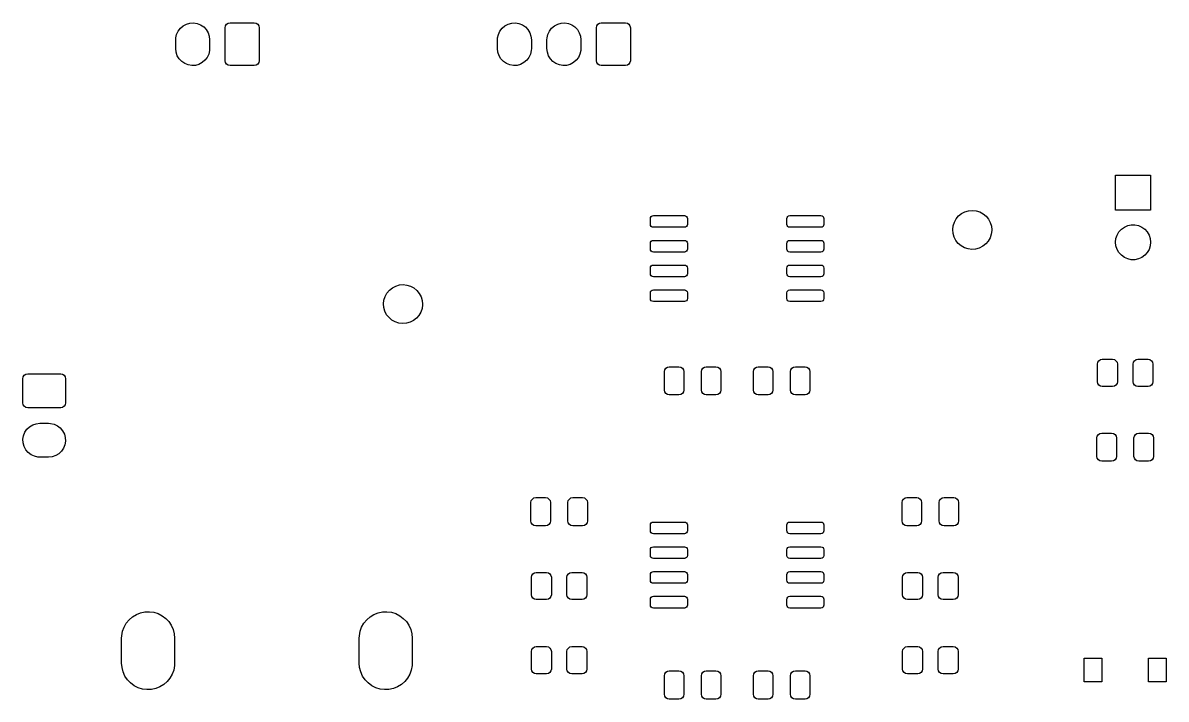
# Model space of a CAD drawing. Extents: x 93 to 206, y -133 to -66.
# Drawn here: x 92.6 to 151.3, y -100.8 to -66.1 of the extents above; entities that cross this region are included whole.
import ezdxf

# ---------------------------------------------------------------- set-up
doc = ezdxf.new("R2010")
doc.units = 0
doc.layers.add('BLACK', color=7, linetype='CONTINUOUS')

msp = doc.modelspace()

# ---------------------------------------------------------------- linework, layer by layer
at = {"layer": 'BLACK', "linetype": 'CONTINUOUS'}
for p, q in [((100.716, -66.3378), (100.86, -66.2165)), ((100.86, -66.2165), (101.026, -66.1289)), ((101.026, -66.1289), (101.207, -66.079)), ((101.207, -66.079), (101.395, -66.0692)), ((101.395, -66.0692), (101.58, -66.0998)), ((101.58, -66.0998), (101.754, -66.1696)), ((101.754, -66.1696), (101.91, -66.2753)), ((101.91, -66.2753), (102.039, -66.4118)), ((103.016, -66.3178), (103.035, -66.2221)), ((103.035, -66.2221), (103.089, -66.141)), ((103.089, -66.141), (103.17, -66.0868)), ((103.17, -66.0868), (103.266, -66.0678)), ((103.266, -66.0678), (104.506, -66.0678)), ((104.506, -66.0678), (104.602, -66.0868)), ((104.602, -66.0868), (104.683, -66.141)), ((104.683, -66.141), (104.737, -66.2221)), ((104.737, -66.2221), (104.756, -66.3178)), ((117.226, -66.3378), (117.37, -66.2165)), ((117.37, -66.2165), (117.536, -66.1289)), ((117.536, -66.1289), (117.717, -66.079)), ((117.717, -66.079), (117.905, -66.0692)), ((117.905, -66.0692), (118.09, -66.0998)), ((118.09, -66.0998), (118.264, -66.1696)), ((118.264, -66.1696), (118.42, -66.2753)), ((118.42, -66.2753), (118.549, -66.4118)), ((119.766, -66.3378), (119.91, -66.2165)), ((119.91, -66.2165), (120.076, -66.1289)), ((120.076, -66.1289), (120.257, -66.079)), ((120.257, -66.079), (120.445, -66.0692)), ((120.445, -66.0692), (120.63, -66.0998)), ((120.63, -66.0998), (120.804, -66.1696)), ((120.804, -66.1696), (120.96, -66.2753)), ((120.96, -66.2753), (121.089, -66.4118)), ((122.066, -66.3178), (122.085, -66.2221)), ((122.085, -66.2221), (122.139, -66.141)), ((122.139, -66.141), (122.22, -66.0868)), ((122.22, -66.0868), (122.316, -66.0678)), ((122.316, -66.0678), (123.556, -66.0678)), ((123.556, -66.0678), (123.652, -66.0868)), ((123.652, -66.0868), (123.733, -66.141)), ((123.733, -66.141), (123.787, -66.2221)), ((123.787, -66.2221), (123.806, -66.3178)), ((100.476, -66.9378), (100.481, -66.8408)), ((100.481, -66.8408), (100.522, -66.6574)), ((100.522, -66.6574), (100.602, -66.4871)), ((100.602, -66.4871), (100.716, -66.3378)), ((102.039, -66.4118), (102.136, -66.5729)), ((102.136, -66.5729), (102.196, -66.751)), ((102.196, -66.751), (102.216, -66.9378)), ((103.016, -68.0078), (103.016, -66.3178)), ((104.756, -66.3178), (104.756, -68.0078)), ((116.986, -66.9378), (116.991, -66.8408)), ((116.991, -66.8408), (117.032, -66.6574)), ((117.032, -66.6574), (117.112, -66.4871)), ((117.112, -66.4871), (117.226, -66.3378)), ((118.549, -66.4118), (118.646, -66.5729)), ((118.646, -66.5729), (118.706, -66.751)), ((118.706, -66.751), (118.726, -66.9378)), ((119.526, -66.9378), (119.531, -66.8408)), ((119.531, -66.8408), (119.572, -66.6574)), ((119.572, -66.6574), (119.652, -66.4871)), ((119.652, -66.4871), (119.766, -66.3378)), ((121.089, -66.4118), (121.186, -66.5729)), ((121.186, -66.5729), (121.246, -66.751)), ((121.246, -66.751), (121.266, -66.9378)), ((122.066, -68.0078), (122.066, -66.3178)), ((123.806, -66.3178), (123.806, -68.0078)), ((100.476, -67.3878), (100.476, -66.9378)), ((100.496, -67.5746), (100.476, -67.3878)), ((102.216, -67.3878), (102.211, -67.4848)), ((102.216, -66.9378), (102.216, -67.3878)), ((116.986, -67.3878), (116.986, -66.9378)), ((117.006, -67.5746), (116.986, -67.3878)), ((118.726, -67.3878), (118.721, -67.4848)), ((118.726, -66.9378), (118.726, -67.3878)), ((119.526, -67.3878), (119.526, -66.9378)), ((119.546, -67.5746), (119.526, -67.3878)), ((121.266, -67.3878), (121.261, -67.4848)), ((121.266, -66.9378), (121.266, -67.3878)), ((100.556, -67.7527), (100.496, -67.5746)), ((100.653, -67.9138), (100.556, -67.7527)), ((100.782, -68.0503), (100.653, -67.9138)), ((100.938, -68.156), (100.782, -68.0503)), ((101.976, -67.9878), (101.832, -68.1091)), ((102.09, -67.8385), (101.976, -67.9878)), ((102.17, -67.6682), (102.09, -67.8385)), ((102.211, -67.4848), (102.17, -67.6682)), ((103.035, -68.1035), (103.016, -68.0078)), ((104.756, -68.0078), (104.737, -68.1035)), ((117.066, -67.7527), (117.006, -67.5746)), ((117.163, -67.9138), (117.066, -67.7527)), ((117.292, -68.0503), (117.163, -67.9138)), ((117.448, -68.156), (117.292, -68.0503)), ((118.486, -67.9878), (118.342, -68.1091)), ((118.6, -67.8385), (118.486, -67.9878)), ((118.68, -67.6682), (118.6, -67.8385)), ((118.721, -67.4848), (118.68, -67.6682)), ((119.606, -67.7527), (119.546, -67.5746)), ((119.703, -67.9138), (119.606, -67.7527)), ((119.832, -68.0503), (119.703, -67.9138)), ((119.988, -68.156), (119.832, -68.0503)), ((121.026, -67.9878), (120.882, -68.1091)), ((121.14, -67.8385), (121.026, -67.9878)), ((121.22, -67.6682), (121.14, -67.8385)), ((121.261, -67.4848), (121.22, -67.6682)), ((122.085, -68.1035), (122.066, -68.0078)), ((123.806, -68.0078), (123.787, -68.1035)), ((101.112, -68.2258), (100.938, -68.156)), ((101.297, -68.2564), (101.112, -68.2258)), ((101.485, -68.2466), (101.297, -68.2564)), ((101.666, -68.1967), (101.485, -68.2466)), ((101.832, -68.1091), (101.666, -68.1967)), ((103.089, -68.1846), (103.035, -68.1035)), ((103.17, -68.2388), (103.089, -68.1846)), ((103.266, -68.2578), (103.17, -68.2388)), ((104.506, -68.2578), (103.266, -68.2578)), ((104.602, -68.2388), (104.506, -68.2578)), ((104.683, -68.1846), (104.602, -68.2388)), ((104.737, -68.1035), (104.683, -68.1846)), ((117.622, -68.2258), (117.448, -68.156)), ((117.807, -68.2564), (117.622, -68.2258)), ((117.995, -68.2466), (117.807, -68.2564)), ((118.176, -68.1967), (117.995, -68.2466)), ((118.342, -68.1091), (118.176, -68.1967)), ((120.162, -68.2258), (119.988, -68.156)), ((120.347, -68.2564), (120.162, -68.2258)), ((120.535, -68.2466), (120.347, -68.2564)), ((120.716, -68.1967), (120.535, -68.2466)), ((120.882, -68.1091), (120.716, -68.1967)), ((122.139, -68.1846), (122.085, -68.1035)), ((122.22, -68.2388), (122.139, -68.1846)), ((122.316, -68.2578), (122.22, -68.2388)), ((123.556, -68.2578), (122.316, -68.2578)), ((123.652, -68.2388), (123.556, -68.2578)), ((123.733, -68.1846), (123.652, -68.2388)), ((123.787, -68.1035), (123.733, -68.1846)), ((148.706, -75.6828), (148.706, -73.8828)), ((148.706, -73.8828), (150.506, -73.8828)), ((150.506, -73.8828), (150.506, -75.6828)), ((150.506, -75.6828), (148.706, -75.6828)), ((124.836, -76.106), (124.847, -76.0486)), ((124.836, -76.406), (124.836, -76.106)), ((124.847, -76.0486), (124.88, -75.9999)), ((124.88, -75.9999), (124.929, -75.9674)), ((124.929, -75.9674), (124.986, -75.956)), ((124.986, -75.956), (126.586, -75.956)), ((126.586, -75.956), (126.643, -75.9674)), ((126.643, -75.9674), (126.692, -75.9999)), ((126.692, -75.9999), (126.725, -76.0486)), ((126.725, -76.0486), (126.736, -76.106)), ((126.736, -76.106), (126.736, -76.406)), ((131.836, -76.106), (131.847, -76.0486)), ((131.836, -76.406), (131.836, -76.106)), ((131.847, -76.0486), (131.88, -75.9999)), ((131.88, -75.9999), (131.929, -75.9674)), ((131.929, -75.9674), (131.986, -75.956)), ((131.986, -75.956), (133.586, -75.956)), ((133.586, -75.956), (133.643, -75.9674)), ((133.643, -75.9674), (133.692, -75.9999)), ((133.692, -75.9999), (133.725, -76.0486)), ((133.725, -76.0486), (133.736, -76.106)), ((133.736, -76.106), (133.736, -76.406)), ((140.432, -76.2939), (140.526, -76.1228)), ((140.526, -76.1228), (140.651, -75.9733)), ((140.651, -75.9733), (140.803, -75.851)), ((140.803, -75.851), (140.976, -75.7606)), ((140.976, -75.7606), (141.164, -75.7055)), ((141.164, -75.7055), (141.358, -75.6878)), ((141.358, -75.6878), (141.552, -75.7082)), ((141.552, -75.7082), (141.739, -75.7659)), ((141.739, -75.7659), (141.91, -75.8588)), ((141.91, -75.8588), (142.061, -75.9832)), ((142.061, -75.9832), (142.184, -76.1344)), ((142.184, -76.1344), (142.276, -76.3067)), ((124.847, -76.4634), (124.836, -76.406)), ((124.88, -76.5121), (124.847, -76.4634)), ((124.929, -76.5446), (124.88, -76.5121)), ((124.986, -76.556), (124.929, -76.5446)), ((126.586, -76.556), (124.986, -76.556)), ((126.643, -76.5446), (126.586, -76.556)), ((126.692, -76.5121), (126.643, -76.5446)), ((126.725, -76.4634), (126.692, -76.5121)), ((126.736, -76.406), (126.725, -76.4634)), ((131.847, -76.4634), (131.836, -76.406)), ((131.88, -76.5121), (131.847, -76.4634)), ((131.929, -76.5446), (131.88, -76.5121)), ((131.986, -76.556), (131.929, -76.5446)), ((133.586, -76.556), (131.986, -76.556)), ((133.643, -76.5446), (133.586, -76.556)), ((133.692, -76.5121), (133.643, -76.5446)), ((133.725, -76.4634), (133.692, -76.5121)), ((133.736, -76.406), (133.725, -76.4634)), ((140.351, -76.6738), (140.373, -76.4799)), ((140.367, -76.8683), (140.351, -76.6738)), ((140.373, -76.4799), (140.432, -76.2939)), ((142.276, -76.3067), (142.332, -76.4936)), ((142.351, -76.7157), (142.326, -76.9093)), ((142.332, -76.4936), (142.351, -76.6878)), ((142.351, -76.6878), (142.351, -76.7157)), ((148.784, -76.9567), (148.878, -76.7938)), ((148.878, -76.7938), (149.004, -76.654)), ((149.004, -76.654), (149.156, -76.5434)), ((149.156, -76.5434), (149.328, -76.4668)), ((149.328, -76.4668), (149.512, -76.4277)), ((149.512, -76.4277), (149.7, -76.4277)), ((149.7, -76.4277), (149.884, -76.4668)), ((149.884, -76.4668), (150.056, -76.5434)), ((150.056, -76.5434), (150.208, -76.654)), ((150.208, -76.654), (150.334, -76.7938)), ((150.334, -76.7938), (150.428, -76.9567)), ((124.836, -77.376), (124.847, -77.3186)), ((124.836, -77.676), (124.836, -77.376)), ((124.847, -77.3186), (124.88, -77.2699)), ((124.88, -77.2699), (124.929, -77.2374)), ((124.929, -77.2374), (124.986, -77.226)), ((124.986, -77.226), (126.586, -77.226)), ((126.586, -77.226), (126.643, -77.2374)), ((126.643, -77.2374), (126.692, -77.2699)), ((126.692, -77.2699), (126.725, -77.3186)), ((126.725, -77.3186), (126.736, -77.376)), ((126.736, -77.376), (126.736, -77.676)), ((131.836, -77.376), (131.847, -77.3186)), ((131.836, -77.676), (131.836, -77.376)), ((131.847, -77.3186), (131.88, -77.2699)), ((131.88, -77.2699), (131.929, -77.2374)), ((131.929, -77.2374), (131.986, -77.226)), ((131.986, -77.226), (133.586, -77.226)), ((133.586, -77.226), (133.643, -77.2374)), ((133.643, -77.2374), (133.692, -77.2699)), ((133.692, -77.2699), (133.725, -77.3186)), ((133.725, -77.3186), (133.736, -77.376)), ((133.736, -77.376), (133.736, -77.676)), ((140.421, -77.0559), (140.367, -76.8683)), ((140.51, -77.2295), (140.421, -77.0559)), ((140.632, -77.3825), (140.51, -77.2295)), ((140.78, -77.5089), (140.632, -77.3825)), ((142.041, -77.412), (141.887, -77.5321)), ((142.168, -77.2642), (142.041, -77.412)), ((142.265, -77.0945), (142.168, -77.2642)), ((142.326, -76.9093), (142.265, -77.0945)), ((148.706, -77.3228), (148.726, -77.1357)), ((148.726, -77.5099), (148.706, -77.3228)), ((148.726, -77.1357), (148.784, -76.9567)), ((150.428, -76.9567), (150.486, -77.1357)), ((150.486, -77.1357), (150.506, -77.3228)), ((150.506, -77.3228), (150.486, -77.5099)), ((124.847, -77.7334), (124.836, -77.676)), ((124.88, -77.7821), (124.847, -77.7334)), ((124.929, -77.8146), (124.88, -77.7821)), ((124.986, -77.826), (124.929, -77.8146)), ((126.586, -77.826), (124.986, -77.826)), ((126.643, -77.8146), (126.586, -77.826)), ((126.692, -77.7821), (126.643, -77.8146)), ((126.725, -77.7334), (126.692, -77.7821)), ((126.736, -77.676), (126.725, -77.7334)), ((131.847, -77.7334), (131.836, -77.676)), ((131.88, -77.7821), (131.847, -77.7334)), ((131.929, -77.8146), (131.88, -77.7821)), ((131.986, -77.826), (131.929, -77.8146)), ((133.586, -77.826), (131.986, -77.826)), ((133.643, -77.8146), (133.586, -77.826)), ((133.692, -77.7821), (133.643, -77.8146)), ((133.725, -77.7334), (133.692, -77.7821)), ((133.736, -77.676), (133.725, -77.7334)), ((140.951, -77.6042), (140.78, -77.5089)), ((141.136, -77.6645), (140.951, -77.6042)), ((141.33, -77.6876), (141.136, -77.6645)), ((141.525, -77.6726), (141.33, -77.6876)), ((141.713, -77.6201), (141.525, -77.6726)), ((141.887, -77.5321), (141.713, -77.6201)), ((148.784, -77.6889), (148.726, -77.5099)), ((148.878, -77.8518), (148.784, -77.6889)), ((149.004, -77.9916), (148.878, -77.8518)), ((149.156, -78.1022), (149.004, -77.9916)), ((150.208, -77.9916), (150.056, -78.1022)), ((150.334, -77.8518), (150.208, -77.9916)), ((150.428, -77.6889), (150.334, -77.8518)), ((150.486, -77.5099), (150.428, -77.6889)), ((124.836, -78.646), (124.847, -78.5886)), ((124.847, -78.5886), (124.88, -78.5399)), ((124.88, -78.5399), (124.929, -78.5074)), ((124.929, -78.5074), (124.986, -78.496)), ((124.986, -78.496), (126.586, -78.496)), ((126.586, -78.496), (126.643, -78.5074)), ((126.643, -78.5074), (126.692, -78.5399)), ((126.692, -78.5399), (126.725, -78.5886)), ((126.725, -78.5886), (126.736, -78.646)), ((131.836, -78.646), (131.847, -78.5886)), ((131.847, -78.5886), (131.88, -78.5399)), ((131.88, -78.5399), (131.929, -78.5074)), ((131.929, -78.5074), (131.986, -78.496)), ((131.986, -78.496), (133.586, -78.496)), ((133.586, -78.496), (133.643, -78.5074)), ((133.643, -78.5074), (133.692, -78.5399)), ((133.692, -78.5399), (133.725, -78.5886)), ((133.725, -78.5886), (133.736, -78.646)), ((149.328, -78.1788), (149.156, -78.1022)), ((149.512, -78.2179), (149.328, -78.1788)), ((149.7, -78.2179), (149.512, -78.2179)), ((149.884, -78.1788), (149.7, -78.2179)), ((150.056, -78.1022), (149.884, -78.1788)), ((124.836, -78.946), (124.836, -78.646)), ((124.847, -79.0034), (124.836, -78.946)), ((124.88, -79.0521), (124.847, -79.0034)), ((124.929, -79.0846), (124.88, -79.0521)), ((124.986, -79.096), (124.929, -79.0846)), ((126.586, -79.096), (124.986, -79.096)), ((126.643, -79.0846), (126.586, -79.096)), ((126.692, -79.0521), (126.643, -79.0846)), ((126.725, -79.0034), (126.692, -79.0521)), ((126.736, -78.946), (126.725, -79.0034)), ((126.736, -78.646), (126.736, -78.946)), ((131.836, -78.946), (131.836, -78.646)), ((131.847, -79.0034), (131.836, -78.946)), ((131.88, -79.0521), (131.847, -79.0034)), ((131.929, -79.0846), (131.88, -79.0521)), ((131.986, -79.096), (131.929, -79.0846)), ((133.586, -79.096), (131.986, -79.096)), ((133.643, -79.0846), (133.586, -79.096)), ((133.692, -79.0521), (133.643, -79.0846)), ((133.725, -79.0034), (133.692, -79.0521)), ((133.736, -78.946), (133.725, -79.0034)), ((133.736, -78.646), (133.736, -78.946)), ((111.316, -79.9328), (111.441, -79.7833)), ((111.441, -79.7833), (111.593, -79.661)), ((111.593, -79.661), (111.766, -79.5706)), ((111.766, -79.5706), (111.954, -79.5155)), ((111.954, -79.5155), (112.148, -79.4978)), ((112.148, -79.4978), (112.342, -79.5182)), ((112.342, -79.5182), (112.529, -79.5759)), ((112.529, -79.5759), (112.7, -79.6688)), ((112.7, -79.6688), (112.851, -79.7932)), ((124.88, -79.8099), (124.929, -79.7774)), ((124.929, -79.7774), (124.986, -79.766)), ((124.986, -79.766), (126.586, -79.766)), ((126.586, -79.766), (126.643, -79.7774)), ((126.643, -79.7774), (126.692, -79.8099)), ((131.88, -79.8099), (131.929, -79.7774)), ((131.929, -79.7774), (131.986, -79.766)), ((131.986, -79.766), (133.586, -79.766)), ((133.586, -79.766), (133.643, -79.7774)), ((133.643, -79.7774), (133.692, -79.8099)), ((111.141, -80.4838), (111.163, -80.2899)), ((111.163, -80.2899), (111.222, -80.1039)), ((111.222, -80.1039), (111.316, -79.9328)), ((112.851, -79.7932), (112.974, -79.9444)), ((112.974, -79.9444), (113.066, -80.1167)), ((113.066, -80.1167), (113.122, -80.3036)), ((113.122, -80.3036), (113.141, -80.4978)), ((124.836, -79.916), (124.847, -79.8586)), ((124.836, -80.216), (124.836, -79.916)), ((124.847, -80.2734), (124.836, -80.216)), ((124.847, -79.8586), (124.88, -79.8099)), ((124.88, -80.3221), (124.847, -80.2734)), ((124.929, -80.3546), (124.88, -80.3221)), ((124.986, -80.366), (124.929, -80.3546)), ((126.586, -80.366), (124.986, -80.366)), ((126.643, -80.3546), (126.586, -80.366)), ((126.692, -80.3221), (126.643, -80.3546)), ((126.692, -79.8099), (126.725, -79.8586)), ((126.725, -80.2734), (126.692, -80.3221)), ((126.725, -79.8586), (126.736, -79.916)), ((126.736, -80.216), (126.725, -80.2734)), ((126.736, -79.916), (126.736, -80.216)), ((131.836, -79.916), (131.847, -79.8586)), ((131.836, -80.216), (131.836, -79.916)), ((131.847, -80.2734), (131.836, -80.216)), ((131.847, -79.8586), (131.88, -79.8099)), ((131.88, -80.3221), (131.847, -80.2734)), ((131.929, -80.3546), (131.88, -80.3221)), ((131.986, -80.366), (131.929, -80.3546)), ((133.586, -80.366), (131.986, -80.366)), ((133.643, -80.3546), (133.586, -80.366)), ((133.692, -80.3221), (133.643, -80.3546)), ((133.692, -79.8099), (133.725, -79.8586)), ((133.725, -80.2734), (133.692, -80.3221)), ((133.725, -79.8586), (133.736, -79.916)), ((133.736, -80.216), (133.725, -80.2734)), ((133.736, -79.916), (133.736, -80.216)), ((111.157, -80.6783), (111.141, -80.4838)), ((111.211, -80.8659), (111.157, -80.6783)), ((111.3, -81.0395), (111.211, -80.8659)), ((113.055, -80.9045), (112.958, -81.0742)), ((113.116, -80.7193), (113.055, -80.9045)), ((113.141, -80.5257), (113.116, -80.7193)), ((113.141, -80.4978), (113.141, -80.5257)), ((111.422, -81.1925), (111.3, -81.0395)), ((111.57, -81.3189), (111.422, -81.1925)), ((111.741, -81.4142), (111.57, -81.3189)), ((111.926, -81.4745), (111.741, -81.4142)), ((112.12, -81.4976), (111.926, -81.4745)), ((112.315, -81.4826), (112.12, -81.4976)), ((112.503, -81.4301), (112.315, -81.4826)), ((112.677, -81.3421), (112.503, -81.4301)), ((112.831, -81.222), (112.677, -81.3421)), ((112.958, -81.0742), (112.831, -81.222)), ((125.55, -83.9598), (125.569, -83.8641)), ((125.569, -83.8641), (125.623, -83.783)), ((125.623, -83.783), (125.704, -83.7288)), ((125.704, -83.7288), (125.8, -83.7098)), ((125.8, -83.7098), (126.3, -83.7098)), ((126.3, -83.7098), (126.396, -83.7288)), ((126.396, -83.7288), (126.477, -83.783)), ((126.477, -83.783), (126.531, -83.8641)), ((126.531, -83.8641), (126.55, -83.9598)), ((127.45, -83.9598), (127.469, -83.8641)), ((127.469, -83.8641), (127.523, -83.783)), ((127.523, -83.783), (127.604, -83.7288)), ((127.604, -83.7288), (127.7, -83.7098)), ((127.7, -83.7098), (128.2, -83.7098)), ((128.2, -83.7098), (128.296, -83.7288)), ((128.296, -83.7288), (128.377, -83.783)), ((128.377, -83.783), (128.431, -83.8641)), ((128.431, -83.8641), (128.45, -83.9598)), ((130.122, -83.9598), (130.141, -83.8641)), ((130.141, -83.8641), (130.195, -83.783)), ((130.195, -83.783), (130.276, -83.7288)), ((130.276, -83.7288), (130.372, -83.7098)), ((130.372, -83.7098), (130.872, -83.7098)), ((130.872, -83.7098), (130.968, -83.7288)), ((130.968, -83.7288), (131.049, -83.783)), ((131.049, -83.783), (131.103, -83.8641)), ((131.103, -83.8641), (131.122, -83.9598)), ((132.022, -83.9598), (132.041, -83.8641)), ((132.041, -83.8641), (132.095, -83.783)), ((132.095, -83.783), (132.176, -83.7288)), ((132.176, -83.7288), (132.272, -83.7098)), ((132.272, -83.7098), (132.772, -83.7098)), ((132.772, -83.7098), (132.868, -83.7288)), ((132.868, -83.7288), (132.949, -83.783)), ((132.949, -83.783), (133.003, -83.8641)), ((133.003, -83.8641), (133.022, -83.9598)), ((147.775, -83.5784), (147.794, -83.4827)), ((147.775, -84.4784), (147.775, -83.5784)), ((147.794, -83.4827), (147.848, -83.4016)), ((147.848, -83.4016), (147.929, -83.3474)), ((147.929, -83.3474), (148.025, -83.3284)), ((148.025, -83.3284), (148.55, -83.3284)), ((148.55, -83.3284), (148.645, -83.3474)), ((148.645, -83.3474), (148.726, -83.4016)), ((148.726, -83.4016), (148.781, -83.4827)), ((148.781, -83.4827), (148.8, -83.5784)), ((148.8, -83.5784), (148.8, -84.4784)), ((149.6, -83.5784), (149.619, -83.4827)), ((149.6, -84.4784), (149.6, -83.5784)), ((149.619, -83.4827), (149.673, -83.4016)), ((149.673, -83.4016), (149.754, -83.3474)), ((149.754, -83.3474), (149.85, -83.3284)), ((149.85, -83.3284), (150.375, -83.3284)), ((150.375, -83.3284), (150.47, -83.3474)), ((150.47, -83.3474), (150.551, -83.4016)), ((150.551, -83.4016), (150.606, -83.4827)), ((150.606, -83.4827), (150.625, -83.5784)), ((150.625, -83.5784), (150.625, -84.4784)), ((92.631, -84.3228), (92.65, -84.2271)), ((92.631, -85.5628), (92.631, -84.3228)), ((92.65, -84.2271), (92.7042, -84.146)), ((92.7042, -84.146), (92.7853, -84.0918)), ((92.7853, -84.0918), (92.881, -84.0728)), ((92.881, -84.0728), (94.571, -84.0728)), ((94.571, -84.0728), (94.6667, -84.0918)), ((94.6667, -84.0918), (94.7478, -84.146)), ((94.7478, -84.146), (94.802, -84.2271)), ((94.802, -84.2271), (94.821, -84.3228)), ((94.821, -84.3228), (94.821, -85.5628)), ((125.55, -84.9098), (125.55, -83.9598)), ((126.55, -83.9598), (126.55, -84.9098)), ((127.45, -84.9098), (127.45, -83.9598)), ((128.45, -83.9598), (128.45, -84.9098)), ((130.122, -84.9098), (130.122, -83.9598)), ((131.122, -83.9598), (131.122, -84.9098)), ((132.022, -84.9098), (132.022, -83.9598)), ((133.022, -83.9598), (133.022, -84.9098)), ((147.794, -84.5741), (147.775, -84.4784)), ((148.8, -84.4784), (148.781, -84.5741)), ((149.619, -84.5741), (149.6, -84.4784)), ((150.625, -84.4784), (150.606, -84.5741)), ((125.569, -85.0055), (125.55, -84.9098)), ((125.623, -85.0866), (125.569, -85.0055)), ((126.531, -85.0055), (126.477, -85.0866)), ((126.55, -84.9098), (126.531, -85.0055)), ((127.469, -85.0055), (127.45, -84.9098)), ((127.523, -85.0866), (127.469, -85.0055)), ((128.431, -85.0055), (128.377, -85.0866)), ((128.45, -84.9098), (128.431, -85.0055)), ((130.141, -85.0055), (130.122, -84.9098)), ((130.195, -85.0866), (130.141, -85.0055)), ((131.103, -85.0055), (131.049, -85.0866)), ((131.122, -84.9098), (131.103, -85.0055)), ((132.041, -85.0055), (132.022, -84.9098)), ((132.095, -85.0866), (132.041, -85.0055)), ((133.003, -85.0055), (132.949, -85.0866)), ((133.022, -84.9098), (133.003, -85.0055)), ((147.848, -84.6552), (147.794, -84.5741)), ((147.929, -84.7094), (147.848, -84.6552)), ((148.025, -84.7284), (147.929, -84.7094)), ((148.55, -84.7284), (148.025, -84.7284)), ((148.645, -84.7094), (148.55, -84.7284)), ((148.726, -84.6552), (148.645, -84.7094)), ((148.781, -84.5741), (148.726, -84.6552)), ((149.673, -84.6552), (149.619, -84.5741)), ((149.754, -84.7094), (149.673, -84.6552)), ((149.85, -84.7284), (149.754, -84.7094)), ((150.375, -84.7284), (149.85, -84.7284)), ((150.47, -84.7094), (150.375, -84.7284)), ((150.551, -84.6552), (150.47, -84.7094)), ((150.606, -84.5741), (150.551, -84.6552)), ((92.65, -85.6585), (92.631, -85.5628)), ((94.821, -85.5628), (94.802, -85.6585)), ((125.704, -85.1408), (125.623, -85.0866)), ((125.8, -85.1598), (125.704, -85.1408)), ((126.3, -85.1598), (125.8, -85.1598)), ((126.396, -85.1408), (126.3, -85.1598)), ((126.477, -85.0866), (126.396, -85.1408)), ((127.604, -85.1408), (127.523, -85.0866)), ((127.7, -85.1598), (127.604, -85.1408)), ((128.2, -85.1598), (127.7, -85.1598)), ((128.296, -85.1408), (128.2, -85.1598)), ((128.377, -85.0866), (128.296, -85.1408)), ((130.276, -85.1408), (130.195, -85.0866)), ((130.372, -85.1598), (130.276, -85.1408)), ((130.872, -85.1598), (130.372, -85.1598)), ((130.968, -85.1408), (130.872, -85.1598)), ((131.049, -85.0866), (130.968, -85.1408)), ((132.176, -85.1408), (132.095, -85.0866)), ((132.272, -85.1598), (132.176, -85.1408)), ((132.772, -85.1598), (132.272, -85.1598)), ((132.868, -85.1408), (132.772, -85.1598)), ((132.949, -85.0866), (132.868, -85.1408)), ((92.7042, -85.7396), (92.65, -85.6585)), ((92.7853, -85.7938), (92.7042, -85.7396)), ((92.881, -85.8128), (92.7853, -85.7938)), ((94.571, -85.8128), (92.881, -85.8128)), ((94.6667, -85.7938), (94.571, -85.8128)), ((94.7478, -85.7396), (94.6667, -85.7938)), ((94.802, -85.6585), (94.7478, -85.7396)), ((92.8385, -86.9189), (92.975, -86.7898)), ((92.975, -86.7898), (93.1361, -86.693)), ((93.1361, -86.693), (93.3142, -86.6331)), ((93.3142, -86.6331), (93.501, -86.6128)), ((93.501, -86.6128), (93.951, -86.6128)), ((93.951, -86.6128), (94.048, -86.6182)), ((94.048, -86.6182), (94.2314, -86.6592)), ((94.2314, -86.6592), (94.4017, -86.7386)), ((94.4017, -86.7386), (94.551, -86.8528)), ((92.6324, -87.4342), (92.663, -87.2488)), ((92.663, -87.2488), (92.7328, -87.0744)), ((92.7328, -87.0744), (92.8385, -86.9189)), ((94.551, -86.8528), (94.6723, -86.9963)), ((94.6723, -86.9963), (94.7599, -87.1625)), ((94.7599, -87.1625), (94.8098, -87.3437)), ((94.8098, -87.3437), (94.8196, -87.5314)), ((147.75, -87.3634), (147.769, -87.2677)), ((147.75, -88.3134), (147.75, -87.3634)), ((147.769, -87.2677), (147.823, -87.1866)), ((147.823, -87.1866), (147.904, -87.1324)), ((147.904, -87.1324), (148, -87.1134)), ((148, -87.1134), (148.5, -87.1134)), ((148.5, -87.1134), (148.595, -87.1324)), ((148.595, -87.1324), (148.676, -87.1866)), ((148.676, -87.1866), (148.731, -87.2677)), ((148.731, -87.2677), (148.75, -87.3634)), ((148.75, -87.3634), (148.75, -88.3134)), ((149.65, -87.3634), (149.669, -87.2677)), ((149.65, -88.3134), (149.65, -87.3634)), ((149.669, -87.2677), (149.723, -87.1866)), ((149.723, -87.1866), (149.804, -87.1324)), ((149.804, -87.1324), (149.9, -87.1134)), ((149.9, -87.1134), (150.4, -87.1134)), ((150.4, -87.1134), (150.495, -87.1324)), ((150.495, -87.1324), (150.576, -87.1866)), ((150.576, -87.1866), (150.631, -87.2677)), ((150.631, -87.2677), (150.65, -87.3634)), ((150.65, -87.3634), (150.65, -88.3134)), ((92.6422, -87.6219), (92.6324, -87.4342)), ((92.6921, -87.8031), (92.6422, -87.6219)), ((92.7797, -87.9693), (92.6921, -87.8031)), ((92.901, -88.1128), (92.7797, -87.9693)), ((94.7192, -87.8912), (94.6135, -88.0467)), ((94.789, -87.7168), (94.7192, -87.8912)), ((94.8196, -87.5314), (94.789, -87.7168)), ((93.0503, -88.227), (92.901, -88.1128)), ((93.2206, -88.3064), (93.0503, -88.227)), ((93.404, -88.3474), (93.2206, -88.3064)), ((93.501, -88.3528), (93.404, -88.3474)), ((93.951, -88.3528), (93.501, -88.3528)), ((94.1378, -88.3325), (93.951, -88.3528)), ((94.3159, -88.2726), (94.1378, -88.3325)), ((94.477, -88.1758), (94.3159, -88.2726)), ((94.6135, -88.0467), (94.477, -88.1758)), ((147.769, -88.4091), (147.75, -88.3134)), ((147.823, -88.4902), (147.769, -88.4091)), ((147.904, -88.5444), (147.823, -88.4902)), ((148, -88.5634), (147.904, -88.5444)), ((148.5, -88.5634), (148, -88.5634)), ((148.595, -88.5444), (148.5, -88.5634)), ((148.676, -88.4902), (148.595, -88.5444)), ((148.731, -88.4091), (148.676, -88.4902)), ((148.75, -88.3134), (148.731, -88.4091)), ((149.669, -88.4091), (149.65, -88.3134)), ((149.723, -88.4902), (149.669, -88.4091)), ((149.804, -88.5444), (149.723, -88.4902)), ((149.9, -88.5634), (149.804, -88.5444)), ((150.4, -88.5634), (149.9, -88.5634)), ((150.495, -88.5444), (150.4, -88.5634)), ((150.576, -88.4902), (150.495, -88.5444)), ((150.631, -88.4091), (150.576, -88.4902)), ((150.65, -88.3134), (150.631, -88.4091)), ((118.702, -90.6736), (118.721, -90.5779)), ((118.702, -91.6236), (118.702, -90.6736)), ((118.721, -90.5779), (118.776, -90.4968)), ((118.776, -90.4968), (118.857, -90.4426)), ((118.857, -90.4426), (118.952, -90.4236)), ((118.952, -90.4236), (119.452, -90.4236)), ((119.452, -90.4236), (119.548, -90.4426)), ((119.548, -90.4426), (119.629, -90.4968)), ((119.629, -90.4968), (119.683, -90.5779)), ((119.683, -90.5779), (119.702, -90.6736)), ((119.702, -90.6736), (119.702, -91.6236)), ((120.602, -90.6736), (120.621, -90.5779)), ((120.602, -91.6236), (120.602, -90.6736)), ((120.621, -90.5779), (120.676, -90.4968)), ((120.676, -90.4968), (120.757, -90.4426)), ((120.757, -90.4426), (120.852, -90.4236)), ((120.852, -90.4236), (121.352, -90.4236)), ((121.352, -90.4236), (121.448, -90.4426)), ((121.448, -90.4426), (121.529, -90.4968)), ((121.529, -90.4968), (121.583, -90.5779)), ((121.583, -90.5779), (121.602, -90.6736)), ((121.602, -90.6736), (121.602, -91.6236)), ((137.752, -90.6736), (137.771, -90.5779)), ((137.752, -91.6236), (137.752, -90.6736)), ((137.771, -90.5779), (137.826, -90.4968)), ((137.826, -90.4968), (137.907, -90.4426)), ((137.907, -90.4426), (138.002, -90.4236)), ((138.002, -90.4236), (138.502, -90.4236)), ((138.502, -90.4236), (138.598, -90.4426)), ((138.598, -90.4426), (138.679, -90.4968)), ((138.679, -90.4968), (138.733, -90.5779)), ((138.733, -90.5779), (138.752, -90.6736)), ((138.752, -90.6736), (138.752, -91.6236)), ((139.652, -90.6736), (139.671, -90.5779)), ((139.652, -91.6236), (139.652, -90.6736)), ((139.671, -90.5779), (139.726, -90.4968)), ((139.726, -90.4968), (139.807, -90.4426)), ((139.807, -90.4426), (139.902, -90.4236)), ((139.902, -90.4236), (140.402, -90.4236)), ((140.402, -90.4236), (140.498, -90.4426)), ((140.498, -90.4426), (140.579, -90.4968)), ((140.579, -90.4968), (140.633, -90.5779)), ((140.633, -90.5779), (140.652, -90.6736)), ((140.652, -90.6736), (140.652, -91.6236)), ((118.721, -91.7193), (118.702, -91.6236)), ((118.776, -91.8004), (118.721, -91.7193)), ((118.857, -91.8546), (118.776, -91.8004)), ((118.952, -91.8736), (118.857, -91.8546)), ((119.452, -91.8736), (118.952, -91.8736)), ((119.548, -91.8546), (119.452, -91.8736)), ((119.629, -91.8004), (119.548, -91.8546)), ((119.683, -91.7193), (119.629, -91.8004)), ((119.702, -91.6236), (119.683, -91.7193)), ((120.621, -91.7193), (120.602, -91.6236)), ((120.676, -91.8004), (120.621, -91.7193)), ((120.757, -91.8546), (120.676, -91.8004)), ((120.852, -91.8736), (120.757, -91.8546)), ((121.352, -91.8736), (120.852, -91.8736)), ((121.448, -91.8546), (121.352, -91.8736)), ((121.529, -91.8004), (121.448, -91.8546)), ((121.583, -91.7193), (121.529, -91.8004)), ((121.602, -91.6236), (121.583, -91.7193)), ((124.836, -91.8286), (124.847, -91.7712)), ((124.836, -92.1286), (124.836, -91.8286)), ((124.847, -91.7712), (124.88, -91.7225)), ((124.88, -91.7225), (124.929, -91.69)), ((124.929, -91.69), (124.986, -91.6786)), ((124.986, -91.6786), (126.586, -91.6786)), ((126.586, -91.6786), (126.643, -91.69)), ((126.643, -91.69), (126.692, -91.7225)), ((126.692, -91.7225), (126.725, -91.7712)), ((126.725, -91.7712), (126.736, -91.8286)), ((126.736, -91.8286), (126.736, -92.1286)), ((131.836, -91.8286), (131.847, -91.7712)), ((131.836, -92.1286), (131.836, -91.8286)), ((131.847, -91.7712), (131.88, -91.7225)), ((131.88, -91.7225), (131.929, -91.69)), ((131.929, -91.69), (131.986, -91.6786)), ((131.986, -91.6786), (133.586, -91.6786)), ((133.586, -91.6786), (133.643, -91.69)), ((133.643, -91.69), (133.692, -91.7225)), ((133.692, -91.7225), (133.725, -91.7712)), ((133.725, -91.7712), (133.736, -91.8286)), ((133.736, -91.8286), (133.736, -92.1286)), ((137.771, -91.7193), (137.752, -91.6236)), ((137.826, -91.8004), (137.771, -91.7193)), ((137.907, -91.8546), (137.826, -91.8004)), ((138.002, -91.8736), (137.907, -91.8546)), ((138.502, -91.8736), (138.002, -91.8736)), ((138.598, -91.8546), (138.502, -91.8736)), ((138.679, -91.8004), (138.598, -91.8546)), ((138.733, -91.7193), (138.679, -91.8004)), ((138.752, -91.6236), (138.733, -91.7193)), ((139.671, -91.7193), (139.652, -91.6236)), ((139.726, -91.8004), (139.671, -91.7193)), ((139.807, -91.8546), (139.726, -91.8004)), ((139.902, -91.8736), (139.807, -91.8546)), ((140.402, -91.8736), (139.902, -91.8736)), ((140.498, -91.8546), (140.402, -91.8736)), ((140.579, -91.8004), (140.498, -91.8546)), ((140.633, -91.7193), (140.579, -91.8004)), ((140.652, -91.6236), (140.633, -91.7193)), ((124.847, -92.186), (124.836, -92.1286)), ((124.88, -92.2347), (124.847, -92.186)), ((124.929, -92.2672), (124.88, -92.2347)), ((124.986, -92.2786), (124.929, -92.2672)), ((126.586, -92.2786), (124.986, -92.2786)), ((126.643, -92.2672), (126.586, -92.2786)), ((126.692, -92.2347), (126.643, -92.2672)), ((126.725, -92.186), (126.692, -92.2347)), ((126.736, -92.1286), (126.725, -92.186)), ((131.847, -92.186), (131.836, -92.1286)), ((131.88, -92.2347), (131.847, -92.186)), ((131.929, -92.2672), (131.88, -92.2347)), ((131.986, -92.2786), (131.929, -92.2672)), ((133.586, -92.2786), (131.986, -92.2786)), ((133.643, -92.2672), (133.586, -92.2786)), ((133.692, -92.2347), (133.643, -92.2672)), ((133.725, -92.186), (133.692, -92.2347)), ((133.736, -92.1286), (133.725, -92.186)), ((124.836, -93.0986), (124.847, -93.0412)), ((124.836, -93.3986), (124.836, -93.0986)), ((124.847, -93.0412), (124.88, -92.9925)), ((124.88, -92.9925), (124.929, -92.96)), ((124.929, -92.96), (124.986, -92.9486)), ((124.986, -92.9486), (126.586, -92.9486)), ((126.586, -92.9486), (126.643, -92.96)), ((126.643, -92.96), (126.692, -92.9925)), ((126.692, -92.9925), (126.725, -93.0412)), ((126.725, -93.0412), (126.736, -93.0986)), ((126.736, -93.0986), (126.736, -93.3986)), ((131.836, -93.0986), (131.847, -93.0412)), ((131.836, -93.3986), (131.836, -93.0986)), ((131.847, -93.0412), (131.88, -92.9925)), ((131.88, -92.9925), (131.929, -92.96)), ((131.929, -92.96), (131.986, -92.9486)), ((131.986, -92.9486), (133.586, -92.9486)), ((133.586, -92.9486), (133.643, -92.96)), ((133.643, -92.96), (133.692, -92.9925)), ((133.692, -92.9925), (133.725, -93.0412)), ((133.725, -93.0412), (133.736, -93.0986)), ((133.736, -93.0986), (133.736, -93.3986)), ((124.847, -93.456), (124.836, -93.3986)), ((124.88, -93.5047), (124.847, -93.456)), ((124.929, -93.5372), (124.88, -93.5047)), ((124.986, -93.5486), (124.929, -93.5372)), ((126.586, -93.5486), (124.986, -93.5486)), ((126.643, -93.5372), (126.586, -93.5486)), ((126.692, -93.5047), (126.643, -93.5372)), ((126.725, -93.456), (126.692, -93.5047)), ((126.736, -93.3986), (126.725, -93.456)), ((131.847, -93.456), (131.836, -93.3986)), ((131.88, -93.5047), (131.847, -93.456)), ((131.929, -93.5372), (131.88, -93.5047)), ((131.986, -93.5486), (131.929, -93.5372)), ((133.586, -93.5486), (131.986, -93.5486)), ((133.643, -93.5372), (133.586, -93.5486)), ((133.692, -93.5047), (133.643, -93.5372)), ((133.725, -93.456), (133.692, -93.5047)), ((133.736, -93.3986), (133.725, -93.456)), ((118.727, -94.5086), (118.746, -94.4129)), ((118.746, -94.4129), (118.801, -94.3318)), ((118.801, -94.3318), (118.882, -94.2776)), ((118.882, -94.2776), (118.977, -94.2586)), ((118.977, -94.2586), (119.502, -94.2586)), ((119.502, -94.2586), (119.598, -94.2776)), ((119.598, -94.2776), (119.679, -94.3318)), ((119.679, -94.3318), (119.733, -94.4129)), ((119.733, -94.4129), (119.752, -94.5086)), ((120.552, -94.5086), (120.571, -94.4129)), ((120.571, -94.4129), (120.626, -94.3318)), ((120.626, -94.3318), (120.707, -94.2776)), ((120.707, -94.2776), (120.802, -94.2586)), ((120.802, -94.2586), (121.327, -94.2586)), ((121.327, -94.2586), (121.423, -94.2776)), ((121.423, -94.2776), (121.504, -94.3318)), ((121.504, -94.3318), (121.558, -94.4129)), ((121.558, -94.4129), (121.577, -94.5086)), ((124.836, -94.3686), (124.847, -94.3112)), ((124.836, -94.6686), (124.836, -94.3686)), ((124.847, -94.3112), (124.88, -94.2625)), ((124.88, -94.2625), (124.929, -94.23)), ((124.929, -94.23), (124.986, -94.2186)), ((124.986, -94.2186), (126.586, -94.2186)), ((126.586, -94.2186), (126.643, -94.23)), ((126.643, -94.23), (126.692, -94.2625)), ((126.692, -94.2625), (126.725, -94.3112)), ((126.725, -94.3112), (126.736, -94.3686)), ((126.736, -94.3686), (126.736, -94.6686)), ((131.836, -94.3686), (131.847, -94.3112)), ((131.836, -94.6686), (131.836, -94.3686)), ((131.847, -94.3112), (131.88, -94.2625)), ((131.88, -94.2625), (131.929, -94.23)), ((131.929, -94.23), (131.986, -94.2186)), ((131.986, -94.2186), (133.586, -94.2186)), ((133.586, -94.2186), (133.643, -94.23)), ((133.643, -94.23), (133.692, -94.2625)), ((133.692, -94.2625), (133.725, -94.3112)), ((133.725, -94.3112), (133.736, -94.3686)), ((133.736, -94.3686), (133.736, -94.6686)), ((137.777, -94.5086), (137.796, -94.4129)), ((137.796, -94.4129), (137.851, -94.3318)), ((137.851, -94.3318), (137.932, -94.2776)), ((137.932, -94.2776), (138.027, -94.2586)), ((138.027, -94.2586), (138.552, -94.2586)), ((138.552, -94.2586), (138.648, -94.2776)), ((138.648, -94.2776), (138.729, -94.3318)), ((138.729, -94.3318), (138.783, -94.4129)), ((138.783, -94.4129), (138.802, -94.5086)), ((139.602, -94.5086), (139.621, -94.4129)), ((139.621, -94.4129), (139.676, -94.3318)), ((139.676, -94.3318), (139.757, -94.2776)), ((139.757, -94.2776), (139.852, -94.2586)), ((139.852, -94.2586), (140.377, -94.2586)), ((140.377, -94.2586), (140.473, -94.2776)), ((140.473, -94.2776), (140.554, -94.3318)), ((140.554, -94.3318), (140.608, -94.4129)), ((140.608, -94.4129), (140.627, -94.5086)), ((118.727, -95.4086), (118.727, -94.5086)), ((119.752, -94.5086), (119.752, -95.4086)), ((120.552, -95.4086), (120.552, -94.5086)), ((121.577, -94.5086), (121.577, -95.4086)), ((124.847, -94.726), (124.836, -94.6686)), ((124.88, -94.7747), (124.847, -94.726)), ((124.929, -94.8072), (124.88, -94.7747)), ((124.986, -94.8186), (124.929, -94.8072)), ((126.586, -94.8186), (124.986, -94.8186)), ((126.643, -94.8072), (126.586, -94.8186)), ((126.692, -94.7747), (126.643, -94.8072)), ((126.725, -94.726), (126.692, -94.7747)), ((126.736, -94.6686), (126.725, -94.726)), ((131.847, -94.726), (131.836, -94.6686)), ((131.88, -94.7747), (131.847, -94.726)), ((131.929, -94.8072), (131.88, -94.7747)), ((131.986, -94.8186), (131.929, -94.8072)), ((133.586, -94.8186), (131.986, -94.8186)), ((133.643, -94.8072), (133.586, -94.8186)), ((133.692, -94.7747), (133.643, -94.8072)), ((133.725, -94.726), (133.692, -94.7747)), ((133.736, -94.6686), (133.725, -94.726)), ((137.777, -95.4086), (137.777, -94.5086)), ((138.802, -94.5086), (138.802, -95.4086)), ((139.602, -95.4086), (139.602, -94.5086)), ((140.627, -94.5086), (140.627, -95.4086)), ((118.746, -95.5043), (118.727, -95.4086)), ((118.801, -95.5854), (118.746, -95.5043)), ((118.882, -95.6396), (118.801, -95.5854)), ((119.679, -95.5854), (119.598, -95.6396)), ((119.733, -95.5043), (119.679, -95.5854)), ((119.752, -95.4086), (119.733, -95.5043)), ((120.571, -95.5043), (120.552, -95.4086)), ((120.626, -95.5854), (120.571, -95.5043)), ((120.707, -95.6396), (120.626, -95.5854)), ((121.504, -95.5854), (121.423, -95.6396)), ((121.558, -95.5043), (121.504, -95.5854)), ((121.577, -95.4086), (121.558, -95.5043)), ((124.836, -95.6386), (124.847, -95.5812)), ((124.847, -95.5812), (124.88, -95.5325)), ((124.88, -95.5325), (124.929, -95.5)), ((124.929, -95.5), (124.986, -95.4886)), ((124.986, -95.4886), (126.586, -95.4886)), ((126.586, -95.4886), (126.643, -95.5)), ((126.643, -95.5), (126.692, -95.5325)), ((126.692, -95.5325), (126.725, -95.5812)), ((126.725, -95.5812), (126.736, -95.6386)), ((131.836, -95.6386), (131.847, -95.5812)), ((131.847, -95.5812), (131.88, -95.5325)), ((131.88, -95.5325), (131.929, -95.5)), ((131.929, -95.5), (131.986, -95.4886)), ((131.986, -95.4886), (133.586, -95.4886)), ((133.586, -95.4886), (133.643, -95.5)), ((133.643, -95.5), (133.692, -95.5325)), ((133.692, -95.5325), (133.725, -95.5812)), ((133.725, -95.5812), (133.736, -95.6386)), ((137.796, -95.5043), (137.777, -95.4086)), ((137.851, -95.5854), (137.796, -95.5043)), ((137.932, -95.6396), (137.851, -95.5854)), ((138.729, -95.5854), (138.648, -95.6396)), ((138.783, -95.5043), (138.729, -95.5854)), ((138.802, -95.4086), (138.783, -95.5043)), ((139.621, -95.5043), (139.602, -95.4086)), ((139.676, -95.5854), (139.621, -95.5043)), ((139.757, -95.6396), (139.676, -95.5854)), ((140.554, -95.5854), (140.473, -95.6396)), ((140.608, -95.5043), (140.554, -95.5854)), ((140.627, -95.4086), (140.608, -95.5043)), ((118.977, -95.6586), (118.882, -95.6396)), ((119.502, -95.6586), (118.977, -95.6586)), ((119.598, -95.6396), (119.502, -95.6586)), ((120.802, -95.6586), (120.707, -95.6396)), ((121.327, -95.6586), (120.802, -95.6586)), ((121.423, -95.6396), (121.327, -95.6586)), ((124.836, -95.9386), (124.836, -95.6386)), ((124.847, -95.996), (124.836, -95.9386)), ((124.88, -96.0447), (124.847, -95.996)), ((124.929, -96.0772), (124.88, -96.0447)), ((124.986, -96.0886), (124.929, -96.0772)), ((126.586, -96.0886), (124.986, -96.0886)), ((126.643, -96.0772), (126.586, -96.0886)), ((126.692, -96.0447), (126.643, -96.0772)), ((126.725, -95.996), (126.692, -96.0447)), ((126.736, -95.9386), (126.725, -95.996)), ((126.736, -95.6386), (126.736, -95.9386)), ((131.836, -95.9386), (131.836, -95.6386)), ((131.847, -95.996), (131.836, -95.9386)), ((131.88, -96.0447), (131.847, -95.996)), ((131.929, -96.0772), (131.88, -96.0447)), ((131.986, -96.0886), (131.929, -96.0772)), ((133.586, -96.0886), (131.986, -96.0886)), ((133.643, -96.0772), (133.586, -96.0886)), ((133.692, -96.0447), (133.643, -96.0772)), ((133.725, -95.996), (133.692, -96.0447)), ((133.736, -95.9386), (133.725, -95.996)), ((133.736, -95.6386), (133.736, -95.9386)), ((138.027, -95.6586), (137.932, -95.6396)), ((138.552, -95.6586), (138.027, -95.6586)), ((138.648, -95.6396), (138.552, -95.6586)), ((139.852, -95.6586), (139.757, -95.6396)), ((140.377, -95.6586), (139.852, -95.6586)), ((140.473, -95.6396), (140.377, -95.6586)), ((97.9392, -96.8675), (98.085, -96.6897)), ((98.085, -96.6897), (98.2587, -96.5389)), ((98.2587, -96.5389), (98.4553, -96.4196)), ((98.4553, -96.4196), (98.6692, -96.3352)), ((98.6692, -96.3352), (98.8943, -96.2879)), ((98.8943, -96.2879), (99.1241, -96.2793)), ((99.1241, -96.2793), (99.352, -96.3095)), ((99.352, -96.3095), (99.5717, -96.3777)), ((99.5717, -96.3777), (99.7767, -96.4819)), ((99.7767, -96.4819), (99.9612, -96.6192)), ((99.9612, -96.6192), (100.12, -96.7856)), ((100.12, -96.7856), (100.248, -96.9764)), ((110.131, -96.8675), (110.277, -96.6897)), ((110.277, -96.6897), (110.451, -96.5389)), ((110.451, -96.5389), (110.647, -96.4196)), ((110.647, -96.4196), (110.861, -96.3352)), ((110.861, -96.3352), (111.086, -96.2879)), ((111.086, -96.2879), (111.316, -96.2793)), ((111.316, -96.2793), (111.544, -96.3095)), ((111.544, -96.3095), (111.764, -96.3777)), ((111.764, -96.3777), (111.969, -96.4819)), ((111.969, -96.4819), (112.153, -96.6192)), ((112.153, -96.6192), (112.312, -96.7856)), ((112.312, -96.7856), (112.44, -96.9764)), ((97.706, -97.5098), (97.747, -97.2835)), ((97.747, -97.2835), (97.8254, -97.0673)), ((97.8254, -97.0673), (97.9392, -96.8675)), ((100.248, -96.9764), (100.343, -97.1861)), ((100.343, -97.1861), (100.401, -97.4087)), ((109.898, -97.5098), (109.939, -97.2835)), ((109.939, -97.2835), (110.017, -97.0673)), ((110.017, -97.0673), (110.131, -96.8675)), ((112.44, -96.9764), (112.535, -97.1861)), ((112.535, -97.1861), (112.593, -97.4087)), ((97.7, -97.6378), (97.706, -97.5098)), ((97.7, -98.9178), (97.7, -97.6378)), ((100.401, -97.4087), (100.42, -97.6378)), ((100.42, -97.6378), (100.42, -98.9178)), ((109.892, -97.6378), (109.898, -97.5098)), ((109.892, -98.9178), (109.892, -97.6378)), ((112.593, -97.4087), (112.612, -97.6378)), ((112.612, -97.6378), (112.612, -98.9178)), ((118.727, -98.3186), (118.746, -98.2229)), ((118.727, -99.2186), (118.727, -98.3186)), ((118.746, -98.2229), (118.801, -98.1418)), ((118.801, -98.1418), (118.882, -98.0876)), ((118.882, -98.0876), (118.977, -98.0686)), ((118.977, -98.0686), (119.502, -98.0686)), ((119.502, -98.0686), (119.598, -98.0876)), ((119.598, -98.0876), (119.679, -98.1418)), ((119.679, -98.1418), (119.733, -98.2229)), ((119.733, -98.2229), (119.752, -98.3186)), ((119.752, -98.3186), (119.752, -99.2186)), ((120.552, -98.3186), (120.571, -98.2229)), ((120.552, -99.2186), (120.552, -98.3186)), ((120.571, -98.2229), (120.626, -98.1418)), ((120.626, -98.1418), (120.707, -98.0876)), ((120.707, -98.0876), (120.802, -98.0686)), ((120.802, -98.0686), (121.327, -98.0686)), ((121.327, -98.0686), (121.423, -98.0876)), ((121.423, -98.0876), (121.504, -98.1418)), ((121.504, -98.1418), (121.558, -98.2229)), ((121.558, -98.2229), (121.577, -98.3186)), ((121.577, -98.3186), (121.577, -99.2186)), ((137.777, -98.3186), (137.796, -98.2229)), ((137.777, -99.2186), (137.777, -98.3186)), ((137.796, -98.2229), (137.851, -98.1418)), ((137.851, -98.1418), (137.932, -98.0876)), ((137.932, -98.0876), (138.027, -98.0686)), ((138.027, -98.0686), (138.552, -98.0686)), ((138.552, -98.0686), (138.648, -98.0876)), ((138.648, -98.0876), (138.729, -98.1418)), ((138.729, -98.1418), (138.783, -98.2229)), ((138.783, -98.2229), (138.802, -98.3186)), ((138.802, -98.3186), (138.802, -99.2186)), ((139.602, -98.3186), (139.621, -98.2229)), ((139.602, -99.2186), (139.602, -98.3186)), ((139.621, -98.2229), (139.676, -98.1418)), ((139.676, -98.1418), (139.757, -98.0876)), ((139.757, -98.0876), (139.852, -98.0686)), ((139.852, -98.0686), (140.377, -98.0686)), ((140.377, -98.0686), (140.473, -98.0876)), ((140.473, -98.0876), (140.554, -98.1418)), ((140.554, -98.1418), (140.608, -98.2229)), ((140.608, -98.2229), (140.627, -98.3186)), ((140.627, -98.3186), (140.627, -99.2186)), ((97.7194, -99.1469), (97.7, -98.9178)), ((97.7772, -99.3695), (97.7194, -99.1469)), ((100.414, -99.0458), (100.373, -99.2721)), ((100.42, -98.9178), (100.414, -99.0458)), ((109.911, -99.1469), (109.892, -98.9178)), ((109.969, -99.3695), (109.911, -99.1469)), ((112.606, -99.0458), (112.565, -99.2721)), ((112.612, -98.9178), (112.606, -99.0458)), ((147.1, -99.8684), (147.1, -98.6684)), ((147.1, -98.6684), (148, -98.6684)), ((148, -98.6684), (148, -99.8684)), ((150.4, -99.8684), (150.4, -98.6684)), ((150.4, -98.6684), (151.3, -98.6684)), ((151.3, -98.6684), (151.3, -99.8684)), ((97.8717, -99.5792), (97.7772, -99.3695)), ((98.0001, -99.77), (97.8717, -99.5792)), ((100.181, -99.6881), (100.035, -99.8659)), ((100.295, -99.4883), (100.181, -99.6881)), ((100.373, -99.2721), (100.295, -99.4883)), ((110.064, -99.5792), (109.969, -99.3695)), ((110.192, -99.77), (110.064, -99.5792)), ((112.373, -99.6881), (112.227, -99.8659)), ((112.487, -99.4883), (112.373, -99.6881)), ((112.565, -99.2721), (112.487, -99.4883)), ((118.746, -99.3143), (118.727, -99.2186)), ((118.801, -99.3954), (118.746, -99.3143)), ((118.882, -99.4496), (118.801, -99.3954)), ((118.977, -99.4686), (118.882, -99.4496)), ((119.502, -99.4686), (118.977, -99.4686)), ((119.598, -99.4496), (119.502, -99.4686)), ((119.679, -99.3954), (119.598, -99.4496)), ((119.733, -99.3143), (119.679, -99.3954)), ((119.752, -99.2186), (119.733, -99.3143)), ((120.571, -99.3143), (120.552, -99.2186)), ((120.626, -99.3954), (120.571, -99.3143)), ((120.707, -99.4496), (120.626, -99.3954)), ((120.802, -99.4686), (120.707, -99.4496)), ((121.327, -99.4686), (120.802, -99.4686)), ((121.423, -99.4496), (121.327, -99.4686)), ((121.504, -99.3954), (121.423, -99.4496)), ((121.558, -99.3143), (121.504, -99.3954)), ((121.577, -99.2186), (121.558, -99.3143)), ((125.55, -99.5636), (125.569, -99.4679)), ((125.55, -100.514), (125.55, -99.5636)), ((125.569, -99.4679), (125.623, -99.3868)), ((125.623, -99.3868), (125.704, -99.3326)), ((125.704, -99.3326), (125.8, -99.3136)), ((125.8, -99.3136), (126.3, -99.3136)), ((126.3, -99.3136), (126.396, -99.3326)), ((126.396, -99.3326), (126.477, -99.3868)), ((126.477, -99.3868), (126.531, -99.4679)), ((126.531, -99.4679), (126.55, -99.5636)), ((126.55, -99.5636), (126.55, -100.514)), ((127.45, -99.5636), (127.469, -99.4679)), ((127.45, -100.514), (127.45, -99.5636)), ((127.469, -99.4679), (127.523, -99.3868)), ((127.523, -99.3868), (127.604, -99.3326)), ((127.604, -99.3326), (127.7, -99.3136)), ((127.7, -99.3136), (128.2, -99.3136)), ((128.2, -99.3136), (128.296, -99.3326)), ((128.296, -99.3326), (128.377, -99.3868)), ((128.377, -99.3868), (128.431, -99.4679)), ((128.431, -99.4679), (128.45, -99.5636)), ((128.45, -99.5636), (128.45, -100.514)), ((130.122, -99.5636), (130.141, -99.4679)), ((130.122, -100.514), (130.122, -99.5636)), ((130.141, -99.4679), (130.195, -99.3868)), ((130.195, -99.3868), (130.276, -99.3326)), ((130.276, -99.3326), (130.372, -99.3136)), ((130.372, -99.3136), (130.872, -99.3136)), ((130.872, -99.3136), (130.968, -99.3326)), ((130.968, -99.3326), (131.049, -99.3868)), ((131.049, -99.3868), (131.103, -99.4679)), ((131.103, -99.4679), (131.122, -99.5636)), ((131.122, -99.5636), (131.122, -100.514)), ((132.022, -99.5636), (132.041, -99.4679)), ((132.022, -100.514), (132.022, -99.5636)), ((132.041, -99.4679), (132.095, -99.3868)), ((132.095, -99.3868), (132.176, -99.3326)), ((132.176, -99.3326), (132.272, -99.3136)), ((132.272, -99.3136), (132.772, -99.3136)), ((132.772, -99.3136), (132.868, -99.3326)), ((132.868, -99.3326), (132.949, -99.3868)), ((132.949, -99.3868), (133.003, -99.4679)), ((133.003, -99.4679), (133.022, -99.5636)), ((133.022, -99.5636), (133.022, -100.514)), ((137.796, -99.3143), (137.777, -99.2186)), ((137.851, -99.3954), (137.796, -99.3143)), ((137.932, -99.4496), (137.851, -99.3954)), ((138.027, -99.4686), (137.932, -99.4496)), ((138.552, -99.4686), (138.027, -99.4686)), ((138.648, -99.4496), (138.552, -99.4686)), ((138.729, -99.3954), (138.648, -99.4496)), ((138.783, -99.3143), (138.729, -99.3954)), ((138.802, -99.2186), (138.783, -99.3143)), ((139.621, -99.3143), (139.602, -99.2186)), ((139.676, -99.3954), (139.621, -99.3143)), ((139.757, -99.4496), (139.676, -99.3954)), ((139.852, -99.4686), (139.757, -99.4496)), ((140.377, -99.4686), (139.852, -99.4686)), ((140.473, -99.4496), (140.377, -99.4686)), ((140.554, -99.3954), (140.473, -99.4496)), ((140.608, -99.3143), (140.554, -99.3954)), ((140.627, -99.2186), (140.608, -99.3143)), ((98.1588, -99.9364), (98.0001, -99.77)), ((98.3433, -100.074), (98.1588, -99.9364)), ((98.5483, -100.178), (98.3433, -100.074)), ((98.768, -100.246), (98.5483, -100.178)), ((98.9959, -100.276), (98.768, -100.246)), ((99.2257, -100.268), (98.9959, -100.276)), ((99.4508, -100.22), (99.2257, -100.268)), ((99.6647, -100.136), (99.4508, -100.22)), ((99.8613, -100.017), (99.6647, -100.136)), ((100.035, -99.8659), (99.8613, -100.017)), ((110.351, -99.9364), (110.192, -99.77)), ((110.535, -100.074), (110.351, -99.9364)), ((110.74, -100.178), (110.535, -100.074)), ((110.96, -100.246), (110.74, -100.178)), ((111.188, -100.276), (110.96, -100.246)), ((111.418, -100.268), (111.188, -100.276)), ((111.643, -100.22), (111.418, -100.268)), ((111.857, -100.136), (111.643, -100.22)), ((112.053, -100.017), (111.857, -100.136)), ((112.227, -99.8659), (112.053, -100.017)), ((148, -99.8684), (147.1, -99.8684)), ((151.3, -99.8684), (150.4, -99.8684)), ((125.569, -100.609), (125.55, -100.514)), ((125.623, -100.69), (125.569, -100.609)), ((125.704, -100.745), (125.623, -100.69)), ((125.8, -100.764), (125.704, -100.745)), ((126.3, -100.764), (125.8, -100.764)), ((126.396, -100.745), (126.3, -100.764)), ((126.477, -100.69), (126.396, -100.745)), ((126.531, -100.609), (126.477, -100.69)), ((126.55, -100.514), (126.531, -100.609)), ((127.469, -100.609), (127.45, -100.514)), ((127.523, -100.69), (127.469, -100.609)), ((127.604, -100.745), (127.523, -100.69)), ((127.7, -100.764), (127.604, -100.745)), ((128.2, -100.764), (127.7, -100.764)), ((128.296, -100.745), (128.2, -100.764)), ((128.377, -100.69), (128.296, -100.745)), ((128.431, -100.609), (128.377, -100.69)), ((128.45, -100.514), (128.431, -100.609)), ((130.141, -100.609), (130.122, -100.514)), ((130.195, -100.69), (130.141, -100.609)), ((130.276, -100.745), (130.195, -100.69)), ((130.372, -100.764), (130.276, -100.745)), ((130.872, -100.764), (130.372, -100.764)), ((130.968, -100.745), (130.872, -100.764)), ((131.049, -100.69), (130.968, -100.745)), ((131.103, -100.609), (131.049, -100.69)), ((131.122, -100.514), (131.103, -100.609)), ((132.041, -100.609), (132.022, -100.514)), ((132.095, -100.69), (132.041, -100.609)), ((132.176, -100.745), (132.095, -100.69)), ((132.272, -100.764), (132.176, -100.745)), ((132.772, -100.764), (132.272, -100.764)), ((132.868, -100.745), (132.772, -100.764)), ((132.949, -100.69), (132.868, -100.745)), ((133.003, -100.609), (132.949, -100.69)), ((133.022, -100.514), (133.003, -100.609))]:
    msp.add_line(p, q, dxfattribs=at)

doc.saveas('drawing.dxf')
